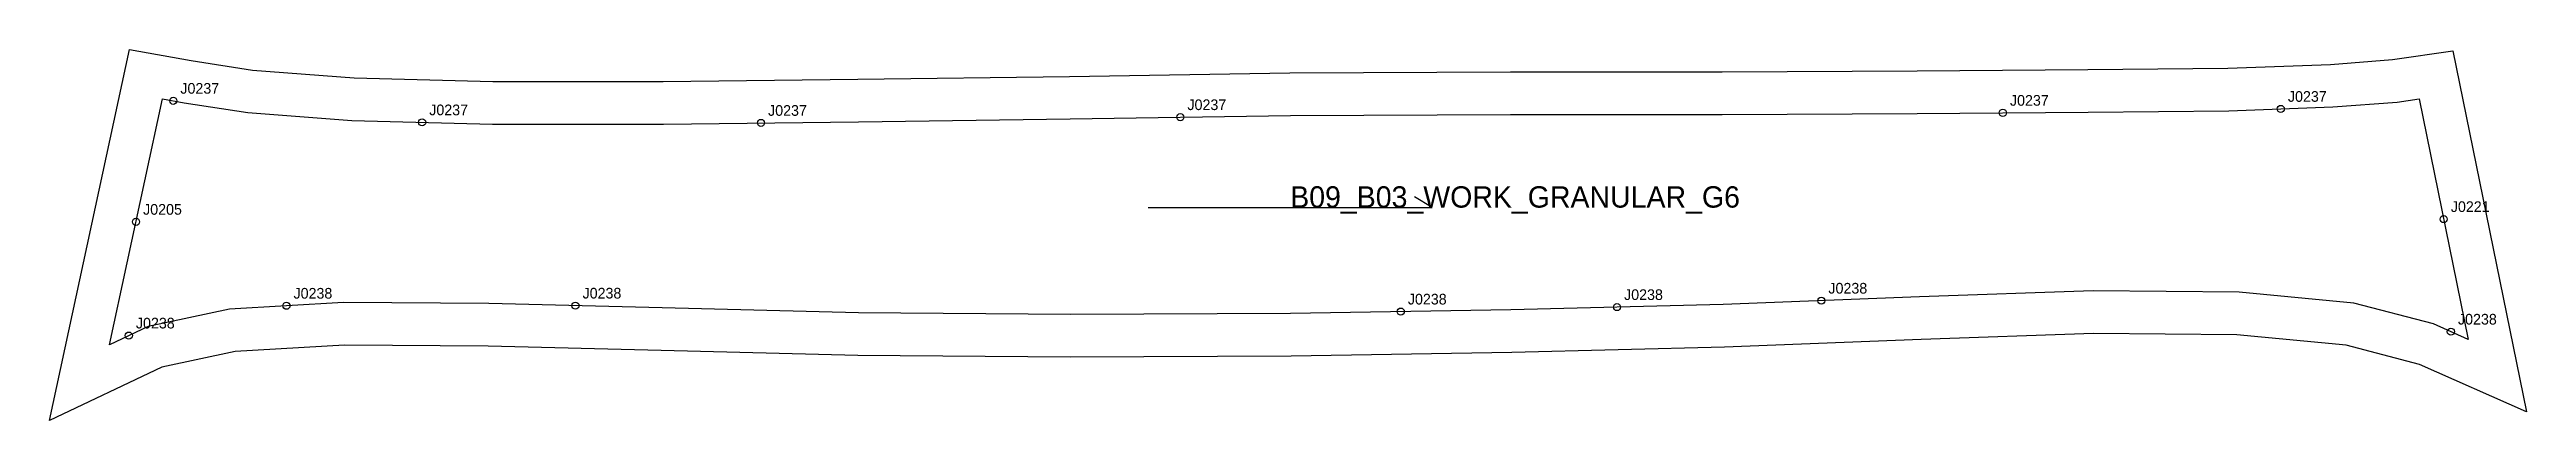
# Model space of a CAD drawing. Header units: millimetres. Extents: x -32 to 666, y -90 to 14.
import ezdxf

# ---------------------------------------------------------------- set-up
doc = ezdxf.new("R2010")
doc.units = ezdxf.units.MM
for name, color, linetype in [('CUT', 1, 'Continuous'), ('GRAIN', 3, 'Continuous'), ('LABEL', 7, 'Continuous'), ('NOTCH', 2, 'Continuous'), ('SEW', 5, 'Continuous')]:
    doc.layers.add(name, color=color, linetype=linetype)

msp = doc.modelspace()

# ---------------------------------------------------------------- linework, layer by layer
at = {"layer": 'CUT'}
msp.add_lwpolyline([(-9.28, 13.85), (8.03, 10.75), (25.38, 8.09), (53.96, 5.93), (93.03, 4.86), (140.98, 4.92), (195.85, 5.55), (255.44, 6.34), (317.5, 7.35), (379.58, 7.57), (439.19, 7.63), (494.08, 7.87), (542.21, 8.28), (581.56, 8.64), (610.52, 9.7), (627.99, 11.05), (645, 13.47), (665.69, -88.02), (635.57, -74.65), (614.96, -69.27), (584.16, -66.38), (543.79, -66), (495.23, -67.66), (439.82, -69.8), (379.97, -71.27), (317.8, -72.35), (255.64, -72.61), (195.79, -72.15), (140.41, -70.73), (91.67, -69.54), (51.23, -69.21), (20.47, -71.04), (-0.18, -75.42), (-31.81, -90.39), (-9.28, 13.85)], close=True, dxfattribs=at)
at = {"layer": 'GRAIN'}
for p, q in [((357.56, -30.57), (352.56, -27.57)), ((277.56, -30.57), (357.56, -30.57))]:
    msp.add_line(p, q, dxfattribs=at)
at = {"layer": 'NOTCH'}
for centre in [(3.03, -0.54), (73.11, -6.6), (168.53, -6.76), (286.62, -5.15), (518.24, -3.92), (596.52, -2.82), (-7.47, -34.57), (642.39, -33.8), (467.12, -56.74), (34.89, -58.16), (116.28, -58.13), (348.69, -59.81), (409.58, -58.54), (-9.49, -66.55), (644.41, -65.45)]:
    msp.add_circle(centre, 1, dxfattribs=at)
at = {"layer": 'SEW'}
msp.add_lwpolyline([(0, 0), (6.06, -1.09), (24.01, -3.84), (53.34, -6.06), (92.88, -7.14), (141.05, -7.08), (196, -6.45), (255.62, -5.65), (317.61, -4.65), (379.61, -4.43), (439.22, -4.37), (494.16, -4.13), (542.31, -3.72), (581.84, -3.36), (611.2, -2.28), (629.3, -0.88), (635.5, 0), (649.29, -67.61), (639.54, -63.29), (617.05, -57.42), (584.78, -54.38), (543.64, -54), (494.79, -55.67), (439.44, -57.81), (379.71, -59.28), (317.67, -60.35), (255.66, -60.61), (195.99, -60.15), (140.71, -58.73), (91.86, -57.54), (50.92, -57.21), (18.86, -59.11), (-4.05, -63.98), (-14.94, -69.13)], close=True, dxfattribs=at)

# ---------------------------------------------------------------- texts
at = {"layer": 'LABEL'}
for s, height, p in [('J0237', 3, (5.03, 1.46)), ('J0237', 3, (520.24, -1.92)), ('J0237', 3, (598.52, -0.82)), ('J0237', 3, (75.11, -4.6)), ('J0237', 3, (170.53, -4.76)), ('J0237', 3, (288.62, -3.15)), ('B09_B03_WORK_GRANULAR_G6', 6, (317.56, -30.57)), ('J0205', 3, (-5.47, -32.57)), ('J0221', 3, (644.39, -31.8)), ('J0238', 3, (36.89, -56.16)), ('J0238', 3, (118.28, -56.13)), ('J0238', 3, (350.69, -57.81)), ('J0238', 3, (411.58, -56.54)), ('J0238', 3, (469.12, -54.74)), ('J0238', 3, (-7.49, -64.55)), ('J0238', 3, (646.41, -63.45))]:
    msp.add_text(s, height=height, dxfattribs=at).set_placement(p)

doc.saveas('drawing.dxf')
